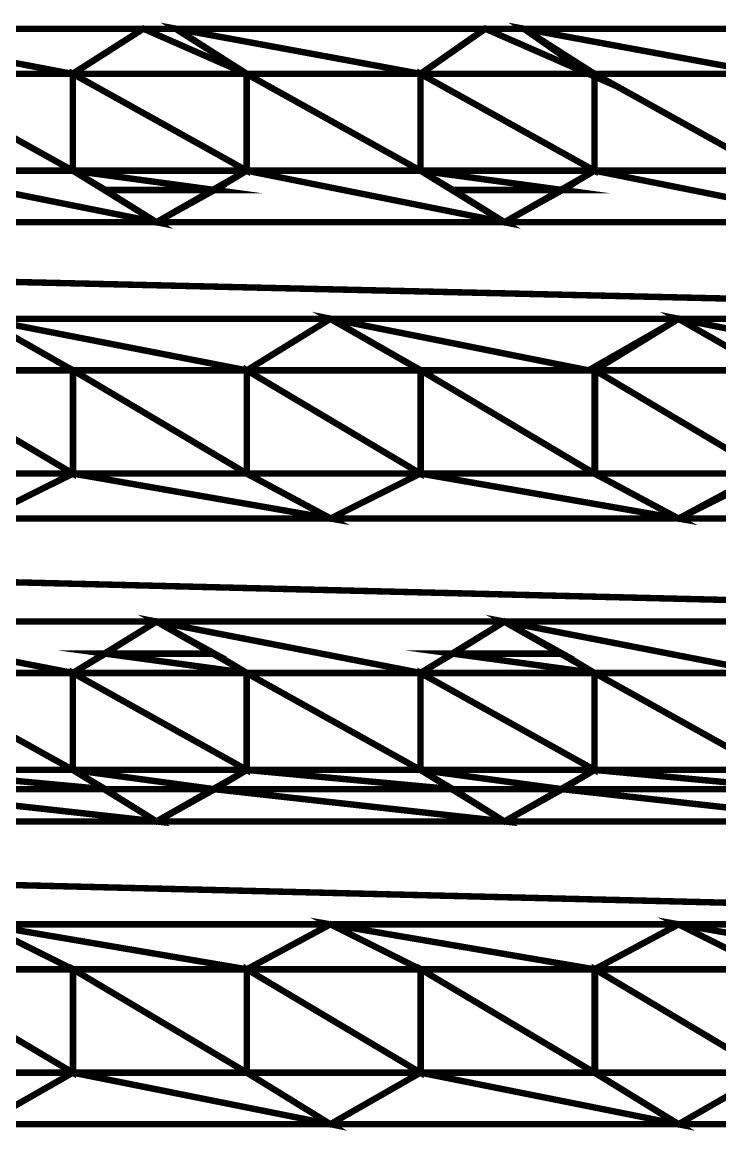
# Model space of a CAD drawing. Header units: metres. Extents: x 3290 to 4536, y 1562 to 1983.
# Drawn here: x 4207.363 to 4210.213, y 1675.337 to 1679.95 of the extents above; entities that cross this region are included whole.
import ezdxf

# ---------------------------------------------------------------- set-up
doc = ezdxf.new("R2010")
doc.units = ezdxf.units.M
for name, color, linetype in [('C00-00-00-BLACK', 7, 'Continuous'), ('C62-64-65', 252, 'Continuous'), ('C93-95-97', 253, 'Continuous')]:
    doc.layers.add(name, color=color, linetype=linetype)

msp = doc.modelspace()

# ---------------------------------------------------------------- linework, layer by layer
at = {"layer": 'C00-00-00-BLACK', "const_width": 0.0263}
for points in [[(4196.8216, 1679.9252), (4213.812, 1679.9252)], [(4207.5692, 1679.7407), (4207.8574, 1679.9252)], [(4207.9891, 1679.9252), (4208.2804, 1679.7407)], [(4208.9903, 1679.7407), (4209.2543, 1679.9252)], [(4209.4127, 1679.9252), (4209.7021, 1679.7407)], [(4207.5692, 1679.7407), (4207.5692, 1679.3451)], [(4208.2804, 1679.7407), (4208.2804, 1679.3451)], [(4208.9903, 1679.7407), (4208.9903, 1679.3451)], [(4209.7021, 1679.7407), (4209.7021, 1679.3451)], [(4207.5692, 1679.3451), (4207.9109, 1679.1345)], [(4207.9109, 1679.1345), (4208.2804, 1679.3451)], [(4208.9903, 1679.3451), (4209.3338, 1679.1345)], [(4209.3338, 1679.1345), (4209.7021, 1679.3451)], [(4207.1997, 1678.7395), (4207.5692, 1678.5289)], [(4208.2804, 1678.5289), (4208.622, 1678.7395)], [(4208.622, 1678.7395), (4208.9903, 1678.5289)], [(4209.7021, 1678.5289), (4210.0456, 1678.7395)], [(4210.0456, 1678.7395), (4210.4133, 1678.5289)], [(4207.5692, 1678.5289), (4207.5692, 1678.1072)], [(4208.2804, 1678.5289), (4208.2804, 1678.1072)], [(4208.9903, 1678.5289), (4208.9903, 1678.1072)], [(4209.7021, 1678.5289), (4209.7021, 1678.1072)], [(4207.1997, 1677.9233), (4207.5692, 1678.1072)], [(4208.2804, 1678.1072), (4208.622, 1677.9233)], [(4208.622, 1677.9233), (4208.9903, 1678.1072)], [(4209.7021, 1678.1072), (4210.0456, 1677.9233)], [(4210.0456, 1677.9233), (4210.4133, 1678.1072)], [(4207.5692, 1677.2923), (4207.9109, 1677.5022)], [(4207.9109, 1677.5022), (4208.2804, 1677.2923)], [(4208.9903, 1677.2923), (4209.3338, 1677.5022)], [(4209.3338, 1677.5022), (4209.7021, 1677.2923)], [(4207.5692, 1677.2923), (4207.5692, 1676.896)], [(4208.2804, 1677.2923), (4208.2804, 1676.896)], [(4208.9903, 1677.2923), (4208.9903, 1676.896)], [(4209.7021, 1677.2923), (4209.7021, 1676.896)], [(4207.5692, 1676.896), (4207.9109, 1676.6855)], [(4207.9109, 1676.6855), (4208.2804, 1676.896)], [(4208.9903, 1676.896), (4209.3338, 1676.6855)], [(4209.3338, 1676.6855), (4209.7021, 1676.896)], [(4207.1997, 1676.265), (4207.5692, 1676.0811)], [(4208.2804, 1676.0811), (4208.622, 1676.265)], [(4208.622, 1676.265), (4208.9903, 1676.0811)], [(4209.7021, 1676.0811), (4210.0456, 1676.265)], [(4210.0456, 1676.265), (4210.4133, 1676.0811)], [(4207.5692, 1676.0811), (4207.5692, 1675.6588)], [(4208.2804, 1676.0811), (4208.2804, 1675.6588)], [(4208.9903, 1676.0811), (4208.9903, 1675.6588)], [(4209.7021, 1676.0811), (4209.7021, 1675.6588)], [(4207.1997, 1675.4482), (4207.5692, 1675.6588)], [(4208.2804, 1675.6588), (4208.622, 1675.4482)], [(4208.622, 1675.4482), (4208.9903, 1675.6588)], [(4209.7021, 1675.6588), (4210.0456, 1675.4482)], [(4210.0456, 1675.4482), (4210.4133, 1675.6588)]]:
    msp.add_lwpolyline(points, dxfattribs=at)
at = {"layer": 'C62-64-65', "const_width": 0.0263}
for points in [[(4207.8574, 1679.9252), (4208.2786, 1679.7407), (4207.5692, 1679.7407), (4207.8574, 1679.9252)], [(4207.9891, 1679.9252), (4207.8574, 1679.9252), (4208.2786, 1679.7407), (4207.9891, 1679.9252)], [(4209.2556, 1679.9252), (4209.6773, 1679.7407), (4208.9916, 1679.7407), (4209.2556, 1679.9252)], [(4209.4127, 1679.9252), (4209.2556, 1679.9252), (4209.6773, 1679.7407), (4209.4127, 1679.9252)], [(4207.5692, 1679.7407), (4208.2804, 1679.3451), (4207.5692, 1679.3451), (4207.5692, 1679.7407)], [(4208.9903, 1679.7407), (4209.7021, 1679.3451), (4208.9903, 1679.3451), (4208.9903, 1679.7407)], [(4208.2804, 1679.7407), (4207.5692, 1679.7407), (4208.2804, 1679.3451), (4208.2804, 1679.7407)], [(4209.7021, 1679.7407), (4208.9903, 1679.7407), (4209.7021, 1679.3451), (4209.7021, 1679.7407)], [(4208.2804, 1679.3451), (4207.5692, 1679.3451), (4208.1487, 1679.2662), (4208.2804, 1679.3451)], [(4207.5692, 1679.3451), (4208.1487, 1679.2662), (4207.7022, 1679.2662), (4207.5692, 1679.3451)], [(4209.7021, 1679.3451), (4208.9903, 1679.3451), (4209.5705, 1679.2662), (4209.7021, 1679.3451)], [(4208.9903, 1679.3451), (4209.5705, 1679.2662), (4209.1233, 1679.2662), (4208.9903, 1679.3451)], [(4207.7003, 1679.2662), (4208.1487, 1679.2662), (4207.9109, 1679.1345), (4207.7003, 1679.2662)], [(4209.1233, 1679.2662), (4209.5705, 1679.2662), (4209.3338, 1679.1345), (4209.1233, 1679.2662)], [(4207.1997, 1678.7395), (4207.5692, 1678.5289), (4206.8568, 1678.5289), (4207.1997, 1678.7395)], [(4208.622, 1678.7395), (4208.9903, 1678.5289), (4208.2804, 1678.5289), (4208.622, 1678.7395)], [(4210.0456, 1678.7395), (4210.4133, 1678.5289), (4209.7021, 1678.5289), (4210.0456, 1678.7395)], [(4207.5692, 1678.5289), (4206.8587, 1678.5289), (4207.5692, 1678.1072), (4207.5692, 1678.5289)], [(4206.8587, 1678.5289), (4207.5692, 1678.1072), (4206.8587, 1678.1072), (4206.8587, 1678.5289)], [(4208.9903, 1678.5289), (4208.2804, 1678.5289), (4208.9903, 1678.1072), (4208.9903, 1678.5289)], [(4208.2804, 1678.5289), (4208.9903, 1678.1072), (4208.2804, 1678.1072), (4208.2804, 1678.5289)], [(4210.4133, 1678.5289), (4209.704, 1678.5289), (4210.4133, 1678.1072), (4210.4133, 1678.5289)], [(4209.704, 1678.5289), (4210.4133, 1678.1072), (4209.704, 1678.1072), (4209.704, 1678.5289)], [(4206.8568, 1678.1072), (4207.5692, 1678.1072), (4207.1997, 1677.9233), (4206.8568, 1678.1072)], [(4208.2804, 1678.1072), (4208.9903, 1678.1072), (4208.622, 1677.9233), (4208.2804, 1678.1072)], [(4209.7021, 1678.1072), (4210.4133, 1678.1072), (4210.0456, 1677.9233), (4209.7021, 1678.1072)], [(4207.9109, 1677.5022), (4208.1487, 1677.3712), (4207.7003, 1677.3712), (4207.9109, 1677.5022)], [(4209.3338, 1677.5022), (4209.5705, 1677.3712), (4209.1233, 1677.3712), (4209.3338, 1677.5022)], [(4208.1487, 1677.3712), (4207.7022, 1677.3712), (4208.2804, 1677.2923), (4208.1487, 1677.3712)], [(4207.7022, 1677.3712), (4208.2804, 1677.2923), (4207.5692, 1677.2923), (4207.7022, 1677.3712)], [(4209.5705, 1677.3712), (4209.1233, 1677.3712), (4209.7021, 1677.2923), (4209.5705, 1677.3712)], [(4209.1233, 1677.3712), (4209.7021, 1677.2923), (4208.9903, 1677.2923), (4209.1233, 1677.3712)], [(4208.2804, 1677.2923), (4207.5692, 1677.2923), (4208.2804, 1676.896), (4208.2804, 1677.2923)], [(4207.5692, 1677.2923), (4208.2804, 1676.896), (4207.5692, 1676.896), (4207.5692, 1677.2923)], [(4209.7021, 1677.2923), (4208.9903, 1677.2923), (4209.7021, 1676.896), (4209.7021, 1677.2923)], [(4208.9903, 1677.2923), (4209.7021, 1676.896), (4208.9903, 1676.896), (4208.9903, 1677.2923)], [(4208.2804, 1676.896), (4207.5692, 1676.896), (4208.1487, 1676.8172), (4208.2804, 1676.896)], [(4207.5692, 1676.896), (4208.1487, 1676.8172), (4207.7022, 1676.8172), (4207.5692, 1676.896)], [(4209.7021, 1676.896), (4208.9903, 1676.896), (4209.5705, 1676.8172), (4209.7021, 1676.896)], [(4208.9903, 1676.896), (4209.5705, 1676.8172), (4209.1233, 1676.8172), (4208.9903, 1676.896)], [(4207.7003, 1676.8172), (4208.1487, 1676.8172), (4207.9109, 1676.6855), (4207.7003, 1676.8172)], [(4209.1233, 1676.8172), (4209.5705, 1676.8172), (4209.3338, 1676.6855), (4209.1233, 1676.8172)], [(4207.1997, 1676.265), (4207.5692, 1676.0811), (4206.8568, 1676.0811), (4207.1997, 1676.265)], [(4208.622, 1676.265), (4208.9903, 1676.0811), (4208.2804, 1676.0811), (4208.622, 1676.265)], [(4210.0456, 1676.265), (4210.4133, 1676.0811), (4209.7021, 1676.0811), (4210.0456, 1676.265)], [(4207.5692, 1676.0811), (4206.8587, 1676.0811), (4207.5692, 1675.6588), (4207.5692, 1676.0811)], [(4206.8587, 1676.0811), (4207.5692, 1675.6588), (4206.8587, 1675.6588), (4206.8587, 1676.0811)], [(4208.9903, 1676.0811), (4208.2804, 1676.0811), (4208.9903, 1675.6588), (4208.9903, 1676.0811)], [(4208.2804, 1676.0811), (4208.9903, 1675.6588), (4208.2804, 1675.6588), (4208.2804, 1676.0811)], [(4210.4133, 1676.0811), (4209.704, 1676.0811), (4210.4133, 1675.6588), (4210.4133, 1676.0811)], [(4209.704, 1676.0811), (4210.4133, 1675.6588), (4209.704, 1675.6588), (4209.704, 1676.0811)], [(4206.8568, 1675.6588), (4207.5692, 1675.6588), (4207.1997, 1675.4482), (4206.8568, 1675.6588)], [(4208.2804, 1675.6588), (4208.9903, 1675.6588), (4208.622, 1675.4482), (4208.2804, 1675.6588)], [(4209.7021, 1675.6588), (4210.4133, 1675.6588), (4210.0456, 1675.4482), (4209.7021, 1675.6588)]]:
    msp.add_lwpolyline(points, close=True, dxfattribs=at)
at = {"layer": 'C62-64-65'}
for points in [[(4207.8574, 1679.9252), (4208.2786, 1679.7407), (4207.5692, 1679.7407), (4207.8574, 1679.9252)], [(4207.9891, 1679.9252), (4207.8574, 1679.9252), (4208.2786, 1679.7407), (4207.9891, 1679.9252)], [(4209.2556, 1679.9252), (4209.6773, 1679.7407), (4208.9916, 1679.7407), (4209.2556, 1679.9252)], [(4209.4127, 1679.9252), (4209.2556, 1679.9252), (4209.6773, 1679.7407), (4209.4127, 1679.9252)], [(4208.2804, 1679.7407), (4207.5692, 1679.7407), (4208.2804, 1679.3451), (4208.2804, 1679.7407)], [(4207.5692, 1679.7407), (4208.2804, 1679.3451), (4207.5692, 1679.3451), (4207.5692, 1679.7407)], [(4209.7021, 1679.7407), (4208.9903, 1679.7407), (4209.7021, 1679.3451), (4209.7021, 1679.7407)], [(4208.9903, 1679.7407), (4209.7021, 1679.3451), (4208.9903, 1679.3451), (4208.9903, 1679.7407)], [(4208.2804, 1679.3451), (4207.5692, 1679.3451), (4208.1487, 1679.2662), (4208.2804, 1679.3451)], [(4207.5692, 1679.3451), (4208.1487, 1679.2662), (4207.7022, 1679.2662), (4207.5692, 1679.3451)], [(4209.7021, 1679.3451), (4208.9903, 1679.3451), (4209.5705, 1679.2662), (4209.7021, 1679.3451)], [(4208.9903, 1679.3451), (4209.5705, 1679.2662), (4209.1233, 1679.2662), (4208.9903, 1679.3451)], [(4207.7003, 1679.2662), (4208.1487, 1679.2662), (4207.9109, 1679.1345), (4207.7003, 1679.2662)], [(4209.1233, 1679.2662), (4209.5705, 1679.2662), (4209.3338, 1679.1345), (4209.1233, 1679.2662)], [(4207.1997, 1678.7395), (4207.5692, 1678.5289), (4206.8568, 1678.5289), (4207.1997, 1678.7395)], [(4208.622, 1678.7395), (4208.9903, 1678.5289), (4208.2804, 1678.5289), (4208.622, 1678.7395)], [(4210.0456, 1678.7395), (4210.4133, 1678.5289), (4209.7021, 1678.5289), (4210.0456, 1678.7395)], [(4207.5692, 1678.5289), (4206.8587, 1678.5289), (4207.5692, 1678.1072), (4207.5692, 1678.5289)], [(4206.8587, 1678.5289), (4207.5692, 1678.1072), (4206.8587, 1678.1072), (4206.8587, 1678.5289)], [(4208.9903, 1678.5289), (4208.2804, 1678.5289), (4208.9903, 1678.1072), (4208.9903, 1678.5289)], [(4208.2804, 1678.5289), (4208.9903, 1678.1072), (4208.2804, 1678.1072), (4208.2804, 1678.5289)], [(4210.4133, 1678.5289), (4209.704, 1678.5289), (4210.4133, 1678.1072), (4210.4133, 1678.5289)], [(4209.704, 1678.5289), (4210.4133, 1678.1072), (4209.704, 1678.1072), (4209.704, 1678.5289)], [(4206.8568, 1678.1072), (4207.5692, 1678.1072), (4207.1997, 1677.9233), (4206.8568, 1678.1072)], [(4208.2804, 1678.1072), (4208.9903, 1678.1072), (4208.622, 1677.9233), (4208.2804, 1678.1072)], [(4209.7021, 1678.1072), (4210.4133, 1678.1072), (4210.0456, 1677.9233), (4209.7021, 1678.1072)], [(4207.9109, 1677.5022), (4208.1487, 1677.3712), (4207.7003, 1677.3712), (4207.9109, 1677.5022)], [(4209.3338, 1677.5022), (4209.5705, 1677.3712), (4209.1233, 1677.3712), (4209.3338, 1677.5022)], [(4207.7022, 1677.3712), (4208.2804, 1677.2923), (4207.5692, 1677.2923), (4207.7022, 1677.3712)], [(4208.1487, 1677.3712), (4207.7022, 1677.3712), (4208.2804, 1677.2923), (4208.1487, 1677.3712)], [(4209.1233, 1677.3712), (4209.7021, 1677.2923), (4208.9903, 1677.2923), (4209.1233, 1677.3712)], [(4209.5705, 1677.3712), (4209.1233, 1677.3712), (4209.7021, 1677.2923), (4209.5705, 1677.3712)], [(4208.2804, 1677.2923), (4207.5692, 1677.2923), (4208.2804, 1676.896), (4208.2804, 1677.2923)], [(4207.5692, 1677.2923), (4208.2804, 1676.896), (4207.5692, 1676.896), (4207.5692, 1677.2923)], [(4209.7021, 1677.2923), (4208.9903, 1677.2923), (4209.7021, 1676.896), (4209.7021, 1677.2923)], [(4208.9903, 1677.2923), (4209.7021, 1676.896), (4208.9903, 1676.896), (4208.9903, 1677.2923)], [(4208.2804, 1676.896), (4207.5692, 1676.896), (4208.1487, 1676.8172), (4208.2804, 1676.896)], [(4207.5692, 1676.896), (4208.1487, 1676.8172), (4207.7022, 1676.8172), (4207.5692, 1676.896)], [(4209.7021, 1676.896), (4208.9903, 1676.896), (4209.5705, 1676.8172), (4209.7021, 1676.896)], [(4208.9903, 1676.896), (4209.5705, 1676.8172), (4209.1233, 1676.8172), (4208.9903, 1676.896)], [(4207.7003, 1676.8172), (4208.1487, 1676.8172), (4207.9109, 1676.6855), (4207.7003, 1676.8172)], [(4209.1233, 1676.8172), (4209.5705, 1676.8172), (4209.3338, 1676.6855), (4209.1233, 1676.8172)], [(4207.1997, 1676.265), (4207.5692, 1676.0811), (4206.8568, 1676.0811), (4207.1997, 1676.265)], [(4208.622, 1676.265), (4208.9903, 1676.0811), (4208.2804, 1676.0811), (4208.622, 1676.265)], [(4210.0456, 1676.265), (4210.4133, 1676.0811), (4209.7021, 1676.0811), (4210.0456, 1676.265)], [(4207.5692, 1676.0811), (4206.8587, 1676.0811), (4207.5692, 1675.6588), (4207.5692, 1676.0811)], [(4206.8587, 1676.0811), (4207.5692, 1675.6588), (4206.8587, 1675.6588), (4206.8587, 1676.0811)], [(4208.9903, 1676.0811), (4208.2804, 1676.0811), (4208.9903, 1675.6588), (4208.9903, 1676.0811)], [(4208.2804, 1676.0811), (4208.9903, 1675.6588), (4208.2804, 1675.6588), (4208.2804, 1676.0811)], [(4210.4133, 1676.0811), (4209.704, 1676.0811), (4210.4133, 1675.6588), (4210.4133, 1676.0811)], [(4209.704, 1676.0811), (4210.4133, 1675.6588), (4209.704, 1675.6588), (4209.704, 1676.0811)], [(4206.8568, 1675.6588), (4207.5692, 1675.6588), (4207.1997, 1675.4482), (4206.8568, 1675.6588)], [(4208.2804, 1675.6588), (4208.9903, 1675.6588), (4208.622, 1675.4482), (4208.2804, 1675.6588)], [(4209.7021, 1675.6588), (4210.4133, 1675.6588), (4210.0456, 1675.4482), (4209.7021, 1675.6588)]]:
    msp.add_lwpolyline(points, close=True, dxfattribs=at)
at = {"layer": 'C93-95-97', "const_width": 0.0263}
for points in [[(4206.5923, 1679.9252), (4207.5674, 1679.7407), (4206.855, 1679.7407), (4206.5923, 1679.9252)], [(4207.991, 1679.9252), (4208.9916, 1679.7407), (4208.2804, 1679.7407), (4207.991, 1679.9252)], [(4209.4127, 1679.9252), (4210.4133, 1679.7407), (4209.7021, 1679.7407), (4209.4127, 1679.9252)], [(4207.8574, 1679.9252), (4206.5923, 1679.9252), (4207.5674, 1679.7407), (4207.8574, 1679.9252)], [(4209.2543, 1679.9252), (4207.991, 1679.9252), (4208.9916, 1679.7407), (4209.2543, 1679.9252)], [(4210.676, 1679.9252), (4209.4127, 1679.9252), (4210.4133, 1679.7407), (4210.676, 1679.9252)], [(4206.8568, 1679.7407), (4207.5692, 1679.3451), (4206.8568, 1679.3451), (4206.8568, 1679.7407)], [(4208.2786, 1679.7407), (4208.9903, 1679.3451), (4208.2786, 1679.3451), (4208.2786, 1679.7407)], [(4209.7021, 1679.7407), (4210.4133, 1679.3451), (4209.7021, 1679.3451), (4209.7021, 1679.7407)], [(4207.5692, 1679.7407), (4206.8568, 1679.7407), (4207.5692, 1679.3451), (4207.5692, 1679.7407)], [(4208.9903, 1679.7407), (4208.2786, 1679.7407), (4208.9903, 1679.3451), (4208.9903, 1679.7407)], [(4210.4133, 1679.7407), (4209.7021, 1679.7407), (4210.4133, 1679.3451), (4210.4133, 1679.7407)], [(4206.8568, 1679.3451), (4207.9109, 1679.1345), (4206.4891, 1679.1345), (4206.8568, 1679.3451)], [(4207.5692, 1679.3451), (4206.8568, 1679.3451), (4207.9109, 1679.1345), (4207.5692, 1679.3451)], [(4208.2786, 1679.3451), (4209.3326, 1679.1345), (4207.9109, 1679.1345), (4208.2786, 1679.3451)], [(4208.9903, 1679.3451), (4208.2786, 1679.3451), (4209.3326, 1679.1345), (4208.9903, 1679.3451)], [(4209.7021, 1679.3451), (4210.7549, 1679.1345), (4209.3338, 1679.1345), (4209.7021, 1679.3451)], [(4210.4133, 1679.3451), (4209.7021, 1679.3451), (4210.7549, 1679.1345), (4210.4133, 1679.3451)], [(4196.8216, 1679.1345), (4213.812, 1678.7395), (4196.8216, 1678.7395), (4196.8216, 1679.1345)], [(4213.812, 1679.1345), (4196.8216, 1679.1345), (4213.812, 1678.7395), (4213.812, 1679.1345)], [(4208.622, 1678.7395), (4207.1997, 1678.7395), (4208.2804, 1678.5289), (4208.622, 1678.7395)], [(4207.1997, 1678.7395), (4208.2804, 1678.5289), (4207.5692, 1678.5289), (4207.1997, 1678.7395)], [(4210.0456, 1678.7395), (4208.6239, 1678.7395), (4209.6773, 1678.5289), (4210.0456, 1678.7395)], [(4208.6239, 1678.7395), (4209.6773, 1678.5289), (4208.9916, 1678.5289), (4208.6239, 1678.7395)], [(4211.4667, 1678.7395), (4210.0456, 1678.7395), (4211.099, 1678.5289), (4211.4667, 1678.7395)], [(4210.0456, 1678.7395), (4211.099, 1678.5289), (4210.4133, 1678.5289), (4210.0456, 1678.7395)], [(4208.2804, 1678.5289), (4207.5699, 1678.5289), (4208.2804, 1678.1072), (4208.2804, 1678.5289)], [(4207.5699, 1678.5289), (4208.2804, 1678.1072), (4207.5699, 1678.1072), (4207.5699, 1678.5289)], [(4209.7021, 1678.5289), (4208.9916, 1678.5289), (4209.7021, 1678.1072), (4209.7021, 1678.5289)], [(4208.9916, 1678.5289), (4209.7021, 1678.1072), (4208.9916, 1678.1072), (4208.9916, 1678.5289)], [(4207.5692, 1678.1072), (4208.6239, 1677.9233), (4207.2003, 1677.9233), (4207.5692, 1678.1072)], [(4208.2804, 1678.1072), (4207.5692, 1678.1072), (4208.6239, 1677.9233), (4208.2804, 1678.1072)], [(4208.9903, 1678.1072), (4210.0456, 1677.9233), (4208.622, 1677.9233), (4208.9903, 1678.1072)], [(4209.7021, 1678.1072), (4208.9903, 1678.1072), (4210.0456, 1677.9233), (4209.7021, 1678.1072)], [(4210.3884, 1678.1072), (4211.4685, 1677.9233), (4210.0456, 1677.9233), (4210.3884, 1678.1072)], [(4196.8216, 1677.9233), (4213.812, 1677.5022), (4196.8216, 1677.5022), (4196.8216, 1677.9233)], [(4213.812, 1677.9233), (4196.8216, 1677.9233), (4213.812, 1677.5022), (4213.812, 1677.9233)], [(4207.9109, 1677.5022), (4206.4873, 1677.5022), (4207.5692, 1677.2923), (4207.9109, 1677.5022)], [(4206.4873, 1677.5022), (4207.5692, 1677.2923), (4206.8568, 1677.2923), (4206.4873, 1677.5022)], [(4209.3338, 1677.5022), (4207.9109, 1677.5022), (4208.9916, 1677.2923), (4209.3338, 1677.5022)], [(4207.9109, 1677.5022), (4208.9916, 1677.2923), (4208.2804, 1677.2923), (4207.9109, 1677.5022)], [(4210.7549, 1677.5022), (4209.3326, 1677.5022), (4210.4133, 1677.2923), (4210.7549, 1677.5022)], [(4209.3326, 1677.5022), (4210.4133, 1677.2923), (4209.7021, 1677.2923), (4209.3326, 1677.5022)], [(4207.5692, 1677.2923), (4206.8568, 1677.2923), (4207.5692, 1676.896), (4207.5692, 1677.2923)], [(4206.8568, 1677.2923), (4207.5692, 1676.896), (4206.8568, 1676.896), (4206.8568, 1677.2923)], [(4208.9903, 1677.2923), (4208.2786, 1677.2923), (4208.9903, 1676.896), (4208.9903, 1677.2923)], [(4208.2786, 1677.2923), (4208.9903, 1676.896), (4208.2786, 1676.896), (4208.2786, 1677.2923)], [(4210.4133, 1677.2923), (4209.7021, 1677.2923), (4210.4133, 1676.896), (4210.4133, 1677.2923)], [(4209.7021, 1677.2923), (4210.4133, 1676.896), (4209.7021, 1676.896), (4209.7021, 1677.2923)], [(4207.5692, 1676.896), (4206.8568, 1676.896), (4207.7003, 1676.8172), (4207.5692, 1676.896)], [(4206.8568, 1676.896), (4207.7003, 1676.8172), (4206.7264, 1676.8172), (4206.8568, 1676.896)], [(4208.9903, 1676.896), (4208.2786, 1676.896), (4209.122, 1676.8172), (4208.9903, 1676.896)], [(4208.2786, 1676.896), (4209.122, 1676.8172), (4208.1469, 1676.8172), (4208.2786, 1676.896)], [(4210.4133, 1676.896), (4209.7021, 1676.896), (4210.545, 1676.8172), (4210.4133, 1676.896)], [(4209.7021, 1676.896), (4210.545, 1676.8172), (4209.5705, 1676.8172), (4209.7021, 1676.896)], [(4206.7264, 1676.8172), (4207.9109, 1676.6855), (4206.4891, 1676.6855), (4206.7264, 1676.8172)], [(4207.7003, 1676.8172), (4206.7264, 1676.8172), (4207.9109, 1676.6855), (4207.7003, 1676.8172)], [(4208.1487, 1676.8172), (4209.3338, 1676.6855), (4207.9127, 1676.6855), (4208.1487, 1676.8172)], [(4209.1233, 1676.8172), (4208.1487, 1676.8172), (4209.3338, 1676.6855), (4209.1233, 1676.8172)], [(4209.5705, 1676.8172), (4210.7549, 1676.6855), (4209.3338, 1676.6855), (4209.5705, 1676.8172)], [(4210.545, 1676.8172), (4209.5705, 1676.8172), (4210.7549, 1676.6855), (4210.545, 1676.8172)], [(4196.8216, 1676.6855), (4213.812, 1676.265), (4196.8216, 1676.265), (4196.8216, 1676.6855)], [(4213.812, 1676.6855), (4196.8216, 1676.6855), (4213.812, 1676.265), (4213.812, 1676.6855)], [(4208.622, 1676.265), (4207.1997, 1676.265), (4208.2804, 1676.0811), (4208.622, 1676.265)], [(4207.1997, 1676.265), (4208.2804, 1676.0811), (4207.5692, 1676.0811), (4207.1997, 1676.265)], [(4210.0456, 1676.265), (4208.622, 1676.265), (4209.7021, 1676.0811), (4210.0456, 1676.265)], [(4208.622, 1676.265), (4209.7021, 1676.0811), (4208.9903, 1676.0811), (4208.622, 1676.265)], [(4211.4667, 1676.265), (4210.0456, 1676.265), (4211.099, 1676.0811), (4211.4667, 1676.265)], [(4210.0456, 1676.265), (4211.099, 1676.0811), (4210.4133, 1676.0811), (4210.0456, 1676.265)], [(4208.2804, 1676.0811), (4207.5699, 1676.0811), (4208.2804, 1675.6588), (4208.2804, 1676.0811)], [(4207.5699, 1676.0811), (4208.2804, 1675.6588), (4207.5699, 1675.6588), (4207.5699, 1676.0811)], [(4209.7021, 1676.0811), (4208.9916, 1676.0811), (4209.7021, 1675.6588), (4209.7021, 1676.0811)], [(4208.9916, 1676.0811), (4209.7021, 1675.6588), (4208.9916, 1675.6588), (4208.9916, 1676.0811)], [(4207.5692, 1675.6588), (4208.622, 1675.4482), (4207.2003, 1675.4482), (4207.5692, 1675.6588)], [(4208.2804, 1675.6588), (4207.5692, 1675.6588), (4208.622, 1675.4482), (4208.2804, 1675.6588)], [(4208.9903, 1675.6588), (4210.0437, 1675.4482), (4208.622, 1675.4482), (4208.9903, 1675.6588)], [(4209.7021, 1675.6588), (4208.9903, 1675.6588), (4210.0437, 1675.4482), (4209.7021, 1675.6588)], [(4210.4133, 1675.6588), (4211.4667, 1675.4482), (4210.0456, 1675.4482), (4210.4133, 1675.6588)], [(4213.812, 1675.4482), (4196.8216, 1675.4482), (4213.812, 1675.0545), (4213.812, 1675.4482)]]:
    msp.add_lwpolyline(points, close=True, dxfattribs=at)
at = {"layer": 'C93-95-97'}
for points in [[(4207.8574, 1679.9252), (4206.5923, 1679.9252), (4207.5674, 1679.7407), (4207.8574, 1679.9252)], [(4206.5923, 1679.9252), (4207.5674, 1679.7407), (4206.855, 1679.7407), (4206.5923, 1679.9252)], [(4209.2543, 1679.9252), (4207.991, 1679.9252), (4208.9916, 1679.7407), (4209.2543, 1679.9252)], [(4207.991, 1679.9252), (4208.9916, 1679.7407), (4208.2804, 1679.7407), (4207.991, 1679.9252)], [(4210.676, 1679.9252), (4209.4127, 1679.9252), (4210.4133, 1679.7407), (4210.676, 1679.9252)], [(4209.4127, 1679.9252), (4210.4133, 1679.7407), (4209.7021, 1679.7407), (4209.4127, 1679.9252)], [(4207.5692, 1679.7407), (4206.8568, 1679.7407), (4207.5692, 1679.3451), (4207.5692, 1679.7407)], [(4206.8568, 1679.7407), (4207.5692, 1679.3451), (4206.8568, 1679.3451), (4206.8568, 1679.7407)], [(4208.9903, 1679.7407), (4208.2786, 1679.7407), (4208.9903, 1679.3451), (4208.9903, 1679.7407)], [(4208.2786, 1679.7407), (4208.9903, 1679.3451), (4208.2786, 1679.3451), (4208.2786, 1679.7407)], [(4210.4133, 1679.7407), (4209.7021, 1679.7407), (4210.4133, 1679.3451), (4210.4133, 1679.7407)], [(4209.7021, 1679.7407), (4210.4133, 1679.3451), (4209.7021, 1679.3451), (4209.7021, 1679.7407)], [(4206.8568, 1679.3451), (4207.9109, 1679.1345), (4206.4891, 1679.1345), (4206.8568, 1679.3451)], [(4207.5692, 1679.3451), (4206.8568, 1679.3451), (4207.9109, 1679.1345), (4207.5692, 1679.3451)], [(4208.2786, 1679.3451), (4209.3326, 1679.1345), (4207.9109, 1679.1345), (4208.2786, 1679.3451)], [(4208.9903, 1679.3451), (4208.2786, 1679.3451), (4209.3326, 1679.1345), (4208.9903, 1679.3451)], [(4209.7021, 1679.3451), (4210.7549, 1679.1345), (4209.3338, 1679.1345), (4209.7021, 1679.3451)], [(4210.4133, 1679.3451), (4209.7021, 1679.3451), (4210.7549, 1679.1345), (4210.4133, 1679.3451)], [(4213.812, 1679.1345), (4196.8216, 1679.1345), (4213.812, 1678.7395), (4213.812, 1679.1345)], [(4196.8216, 1679.1345), (4213.812, 1678.7395), (4196.8216, 1678.7395), (4196.8216, 1679.1345)], [(4208.622, 1678.7395), (4207.1997, 1678.7395), (4208.2804, 1678.5289), (4208.622, 1678.7395)], [(4207.1997, 1678.7395), (4208.2804, 1678.5289), (4207.5692, 1678.5289), (4207.1997, 1678.7395)], [(4210.0456, 1678.7395), (4208.6239, 1678.7395), (4209.6773, 1678.5289), (4210.0456, 1678.7395)], [(4208.6239, 1678.7395), (4209.6773, 1678.5289), (4208.9916, 1678.5289), (4208.6239, 1678.7395)], [(4211.4667, 1678.7395), (4210.0456, 1678.7395), (4211.099, 1678.5289), (4211.4667, 1678.7395)], [(4210.0456, 1678.7395), (4211.099, 1678.5289), (4210.4133, 1678.5289), (4210.0456, 1678.7395)], [(4208.2804, 1678.5289), (4207.5699, 1678.5289), (4208.2804, 1678.1072), (4208.2804, 1678.5289)], [(4207.5699, 1678.5289), (4208.2804, 1678.1072), (4207.5699, 1678.1072), (4207.5699, 1678.5289)], [(4209.7021, 1678.5289), (4208.9916, 1678.5289), (4209.7021, 1678.1072), (4209.7021, 1678.5289)], [(4208.9916, 1678.5289), (4209.7021, 1678.1072), (4208.9916, 1678.1072), (4208.9916, 1678.5289)], [(4207.5692, 1678.1072), (4208.6239, 1677.9233), (4207.2003, 1677.9233), (4207.5692, 1678.1072)], [(4208.2804, 1678.1072), (4207.5692, 1678.1072), (4208.6239, 1677.9233), (4208.2804, 1678.1072)], [(4208.9903, 1678.1072), (4210.0456, 1677.9233), (4208.622, 1677.9233), (4208.9903, 1678.1072)], [(4209.7021, 1678.1072), (4208.9903, 1678.1072), (4210.0456, 1677.9233), (4209.7021, 1678.1072)], [(4210.3884, 1678.1072), (4211.4685, 1677.9233), (4210.0456, 1677.9233), (4210.3884, 1678.1072)], [(4213.812, 1677.9233), (4196.8216, 1677.9233), (4213.812, 1677.5022), (4213.812, 1677.9233)], [(4196.8216, 1677.9233), (4213.812, 1677.5022), (4196.8216, 1677.5022), (4196.8216, 1677.9233)], [(4207.9109, 1677.5022), (4206.4873, 1677.5022), (4207.5692, 1677.2923), (4207.9109, 1677.5022)], [(4206.4873, 1677.5022), (4207.5692, 1677.2923), (4206.8568, 1677.2923), (4206.4873, 1677.5022)], [(4209.3338, 1677.5022), (4207.9109, 1677.5022), (4208.9916, 1677.2923), (4209.3338, 1677.5022)], [(4207.9109, 1677.5022), (4208.9916, 1677.2923), (4208.2804, 1677.2923), (4207.9109, 1677.5022)], [(4210.7549, 1677.5022), (4209.3326, 1677.5022), (4210.4133, 1677.2923), (4210.7549, 1677.5022)], [(4209.3326, 1677.5022), (4210.4133, 1677.2923), (4209.7021, 1677.2923), (4209.3326, 1677.5022)], [(4207.5692, 1677.2923), (4206.8568, 1677.2923), (4207.5692, 1676.896), (4207.5692, 1677.2923)], [(4206.8568, 1677.2923), (4207.5692, 1676.896), (4206.8568, 1676.896), (4206.8568, 1677.2923)], [(4208.9903, 1677.2923), (4208.2786, 1677.2923), (4208.9903, 1676.896), (4208.9903, 1677.2923)], [(4208.2786, 1677.2923), (4208.9903, 1676.896), (4208.2786, 1676.896), (4208.2786, 1677.2923)], [(4210.4133, 1677.2923), (4209.7021, 1677.2923), (4210.4133, 1676.896), (4210.4133, 1677.2923)], [(4209.7021, 1677.2923), (4210.4133, 1676.896), (4209.7021, 1676.896), (4209.7021, 1677.2923)], [(4206.8568, 1676.896), (4207.7003, 1676.8172), (4206.7264, 1676.8172), (4206.8568, 1676.896)], [(4207.5692, 1676.896), (4206.8568, 1676.896), (4207.7003, 1676.8172), (4207.5692, 1676.896)], [(4208.2786, 1676.896), (4209.122, 1676.8172), (4208.1469, 1676.8172), (4208.2786, 1676.896)], [(4208.9903, 1676.896), (4208.2786, 1676.896), (4209.122, 1676.8172), (4208.9903, 1676.896)], [(4209.7021, 1676.896), (4210.545, 1676.8172), (4209.5705, 1676.8172), (4209.7021, 1676.896)], [(4210.4133, 1676.896), (4209.7021, 1676.896), (4210.545, 1676.8172), (4210.4133, 1676.896)], [(4206.7264, 1676.8172), (4207.9109, 1676.6855), (4206.4891, 1676.6855), (4206.7264, 1676.8172)], [(4207.7003, 1676.8172), (4206.7264, 1676.8172), (4207.9109, 1676.6855), (4207.7003, 1676.8172)], [(4208.1487, 1676.8172), (4209.3338, 1676.6855), (4207.9127, 1676.6855), (4208.1487, 1676.8172)], [(4209.1233, 1676.8172), (4208.1487, 1676.8172), (4209.3338, 1676.6855), (4209.1233, 1676.8172)], [(4209.5705, 1676.8172), (4210.7549, 1676.6855), (4209.3338, 1676.6855), (4209.5705, 1676.8172)], [(4210.545, 1676.8172), (4209.5705, 1676.8172), (4210.7549, 1676.6855), (4210.545, 1676.8172)], [(4213.812, 1676.6855), (4196.8216, 1676.6855), (4213.812, 1676.265), (4213.812, 1676.6855)], [(4196.8216, 1676.6855), (4213.812, 1676.265), (4196.8216, 1676.265), (4196.8216, 1676.6855)], [(4208.622, 1676.265), (4207.1997, 1676.265), (4208.2804, 1676.0811), (4208.622, 1676.265)], [(4207.1997, 1676.265), (4208.2804, 1676.0811), (4207.5692, 1676.0811), (4207.1997, 1676.265)], [(4210.0456, 1676.265), (4208.622, 1676.265), (4209.7021, 1676.0811), (4210.0456, 1676.265)], [(4208.622, 1676.265), (4209.7021, 1676.0811), (4208.9903, 1676.0811), (4208.622, 1676.265)], [(4211.4667, 1676.265), (4210.0456, 1676.265), (4211.099, 1676.0811), (4211.4667, 1676.265)], [(4210.0456, 1676.265), (4211.099, 1676.0811), (4210.4133, 1676.0811), (4210.0456, 1676.265)], [(4208.2804, 1676.0811), (4207.5699, 1676.0811), (4208.2804, 1675.6588), (4208.2804, 1676.0811)], [(4207.5699, 1676.0811), (4208.2804, 1675.6588), (4207.5699, 1675.6588), (4207.5699, 1676.0811)], [(4209.7021, 1676.0811), (4208.9916, 1676.0811), (4209.7021, 1675.6588), (4209.7021, 1676.0811)], [(4208.9916, 1676.0811), (4209.7021, 1675.6588), (4208.9916, 1675.6588), (4208.9916, 1676.0811)], [(4207.5692, 1675.6588), (4208.622, 1675.4482), (4207.2003, 1675.4482), (4207.5692, 1675.6588)], [(4208.2804, 1675.6588), (4207.5692, 1675.6588), (4208.622, 1675.4482), (4208.2804, 1675.6588)], [(4208.9903, 1675.6588), (4210.0437, 1675.4482), (4208.622, 1675.4482), (4208.9903, 1675.6588)], [(4209.7021, 1675.6588), (4208.9903, 1675.6588), (4210.0437, 1675.4482), (4209.7021, 1675.6588)], [(4210.4133, 1675.6588), (4211.4667, 1675.4482), (4210.0456, 1675.4482), (4210.4133, 1675.6588)], [(4213.812, 1675.4482), (4196.8216, 1675.4482), (4213.812, 1675.0545), (4213.812, 1675.4482)]]:
    msp.add_lwpolyline(points, close=True, dxfattribs=at)

doc.saveas('drawing.dxf')
